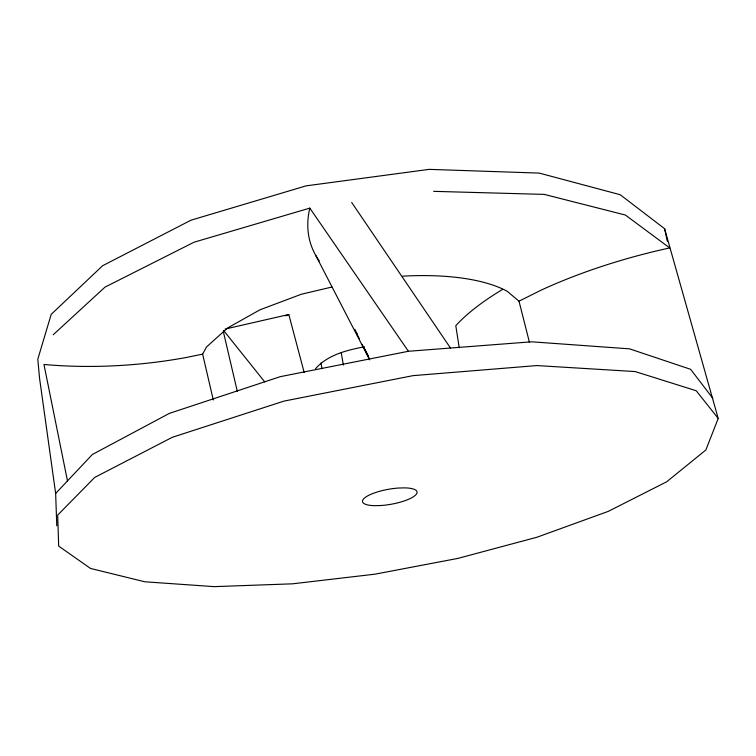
<?xml version="1.0" encoding="UTF-8"?>
<svg xmlns="http://www.w3.org/2000/svg" width="756" height="756" viewBox="0 0 756 756"><rect width="100%" height="100%" fill="white"/><g stroke="black" fill="none" stroke-linecap="round" stroke-linejoin="round"><path stroke-width="1.13" d="M718.2 418.437L705.849 449.99L666.697 481.78L608.24 511.387L536.873 537.261L457.739 558.429L375.004 574.173L292.487 583.821L214.175 586.637L144.84 581.789L90.503 568.446L58.675 546.097L57.683 515.082L94.765 477.386L172.34 437.28L283.982 401.105L413.031 375.647L536.902 365.564L635.191 371.565L696.238 390.757L718.2 418.437L664.6 228.699L620.194 194.717L539.274 173.096L429.143 169.363L306.019 185.872L190.984 220.194L102.618 265.725L51.2 314.364L37.8 359.204L39.586 378.52L55.651 493.441L56.776 525.789M67.473 480.91L43.961 364.458A247.429 111.491 -5.4 0 0 186.637 357.418L202.636 354.139L206.492 347.013L227.584 327.972L259.951 309.818L301.36 294.235L331.988 287.015M55.651 493.441L92.374 454.488L169.353 413.39L280.192 376.686L408.41 351.275L531.61 341.806L629.559 348.847L690.615 369.306L712.842 398.308M315.535 368.701C327.735 354.8 346.947 350.151 364.43 346.796M53.185 334.785L105.018 287.11L194.018 242.222L309.809 208.117L408.41 351.275M402.532 276.176A167.7 63.258 -10.1 0 1 507.219 291.287L519.003 301.2L540.899 290.247A227.83 76.46 -14.5 0 1 669.703 247.94L625.392 215.044L544.282 194.396L433.651 191.344M225.146 329.049L288.801 314.496L304.177 372.462M223.606 330.485L264.713 381.865M351.682 202.447L450.491 348.043M315.838 255.585L369.712 359.856M354.819 329.285L357.465 334.521M364.326 348.138L368.55 356.52M356.87 333.802L359.506 339.066M362.133 344.33L369.514 359.062M519.003 301.2L529.446 342.364M223.407 331.856L237.299 391.334M202.636 354.139L213.286 400M664.6 228.699L667.331 241.325M341.221 352.608L343.366 365.082M321.007 363.022L321.933 368.644M459.213 347.713L455.792 325.694A226.809 78.681 -14.6 0 1 502.787 289.312M288.801 314.496A303.147 143.243 -4.6 0 1 285.692 315.876M319.297 261.037A301.398 134.965 -15.8 0 1 309.809 208.117M381.43 505.49L375.089 505.688A27.679 7.598 -10.1 0 1 365.167 497.495A27.679 7.598 -10.1 0 1 398.478 488.036L404.97 487.875A27.679 7.598 -10.1 0 1 414.335 496.106A27.679 7.598 -10.1 0 1 381.43 505.49"/></g></svg>
